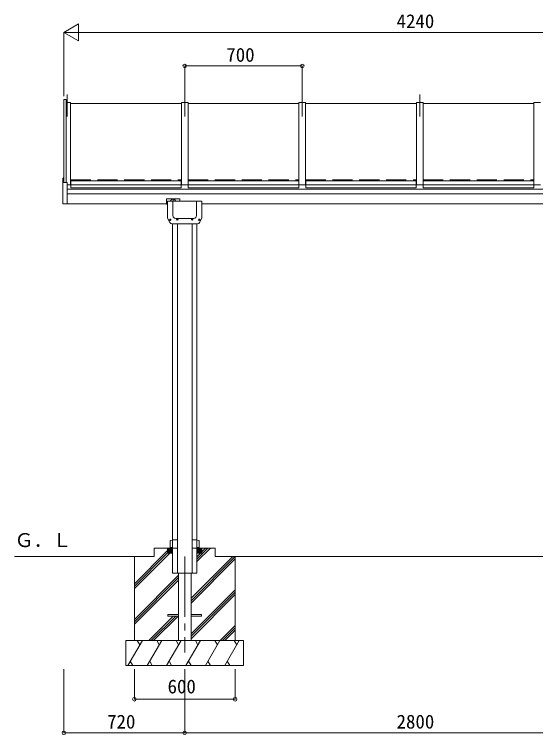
# Model space of a CAD drawing. Units: millimetres, scale not verified. Extents: x -9725 to 10350, y -7066 to 7244.
# Drawn here: x 4855 to 7959, y -3734 to 555 of the extents above; entities that cross this region are included whole.
import ezdxf
from ezdxf.enums import TextEntityAlignment as Align

# ---------------------------------------------------------------- set-up
doc = ezdxf.new("R2010")
doc.units = ezdxf.units.MM
doc.header["$LTSCALE"] = 40
doc.linetypes.add('CHAIN2', pattern=[12, 9, -1, 1, -1])
doc.linetypes.add('DASHED3', pattern=[4, 3, -1])
doc.layers.add('0-2_YKK_ZWAK', color=4, linetype='Continuous', lineweight=9)
doc.layers.add('0-4_YKK_12', color=6, linetype='Continuous', lineweight=9)
doc.styles.add('ＭＳ ゴシック', font='')
doc.styles.get('ＭＳ ゴシック').set_extended_font_data('MS Gothic')

msp = doc.modelspace()

# ---------------------------------------------------------------- linework, layer by layer
at = {"layer": '0-2_YKK_ZWAK'}
for p, q in [((5149.22, 47.58), (5149.22, -445.91)), ((5149.22, 47.58), (5162.22, 47.58)), ((5162.22, -446.59), (5162.22, 47.58)), ((5189.22, 29.18), (5162.22, 29.18)), ((5189.19, 24.18), (5849.19, 24.18)), ((5189.22, 29.18), (5189.22, -460.25)), ((5849.22, -460.25), (5849.22, 29.18)), ((5849.22, 29.18), (5889.22, 29.18)), ((5889.19, 24.18), (6549.19, 24.18)), ((5889.22, -460.25), (5889.22, 29.18)), ((6549.22, -460.25), (6549.22, 29.18)), ((6549.22, 29.18), (6589.22, 29.18)), ((6589.19, 24.18), (7249.19, 24.18)), ((6589.22, -460.25), (6589.22, 29.18)), ((7249.22, -460.25), (7249.22, 29.18)), ((7249.22, 29.18), (7289.22, 29.18)), ((7289.19, 24.18), (7949.19, 24.18)), ((7289.22, -460.25), (7289.22, 29.18)), ((7949.22, -460.25), (7949.22, 29.18)), ((7949.22, 29.18), (7989.22, 29.18)), ((5144.24, -571.72), (5144.24, -420.57)), ((5148.24, -419.41), (5145.19, -419.57)), ((5148.24, -419.41), (5148.24, -445.84)), ((5169.24, -446.94), (5148.24, -445.84)), ((5189.17, -460.25), (5169.22, -460.25)), ((5169.24, -446.94), (5169.24, -573.98)), ((5189.17, -455.18), (5190.17, -455.18)), ((5189.17, -456.72), (5190.17, -456.72)), ((5190.22, -435.3), (5190.22, -477.85)), ((5190.22, -435.3), (5848.22, -435.3)), ((5190.22, -459.28), (5848.22, -459.28)), ((5848.17, -455.18), (5849.17, -455.18)), ((5848.17, -456.72), (5849.17, -456.72)), ((5848.22, -435.3), (5848.22, -477.85)), ((5849.22, -460.25), (5889.22, -460.25)), ((5889.22, -455.2), (5890.22, -455.2)), ((5889.22, -456.74), (5890.22, -456.74)), ((5890.22, -435.3), (5890.22, -477.85)), ((5890.22, -435.3), (6548.22, -435.3)), ((5890.22, -459.28), (6548.22, -459.28)), ((6548.22, -435.3), (6548.22, -477.85)), ((6548.22, -455.2), (6549.22, -455.2)), ((6548.22, -456.74), (6549.22, -456.74)), ((6549.22, -460.25), (6589.22, -460.25)), ((6589.22, -455.2), (6590.22, -455.2)), ((6589.22, -456.74), (6590.22, -456.74)), ((6590.22, -435.3), (6590.22, -477.85)), ((6590.22, -435.3), (7248.22, -435.3)), ((6590.22, -459.28), (7248.22, -459.28)), ((7248.22, -435.3), (7248.22, -477.85)), ((7248.22, -455.2), (7249.22, -455.2)), ((7248.22, -456.74), (7249.22, -456.74)), ((7249.22, -460.25), (7289.22, -460.25)), ((7289.22, -455.2), (7290.22, -455.2)), ((7289.22, -456.74), (7290.22, -456.74)), ((7290.22, -435.3), (7290.22, -477.85)), ((7290.22, -435.3), (7948.22, -435.3)), ((7290.22, -459.28), (7948.22, -459.28)), ((7948.22, -435.3), (7948.22, -477.85)), ((7948.22, -455.2), (7949.22, -455.2)), ((7948.22, -456.74), (7949.22, -456.74)), ((7949.22, -460.25), (7989.22, -460.25)), ((9369.22, -486.13), (5169.24, -486.13)), ((5169.24, -512.99), (9369.22, -512.99)), ((5190.22, -477.85), (5848.22, -477.85)), ((5890.22, -477.85), (6548.22, -477.85)), ((6590.22, -477.85), (7248.22, -477.85)), ((7290.22, -477.85), (7948.22, -477.85)), ((5760.22, -545.63), (5760.22, -575.01)), ((5762.22, -543.63), (5838.22, -543.63)), ((5840.22, -545.63), (5840.22, -557.5)), ((5169.24, -573.98), (5145.19, -572.72)), ((5766.72, -573), (5169.24, -573)), ((5760.22, -575.01), (5766.72, -575.01)), ((5766.72, -557.5), (5766.72, -659)), ((5971.72, -557.5), (5766.72, -557.5)), ((5798.72, -643.68), (5798.72, -557.5)), ((5939.72, -643.68), (5939.72, -557.5)), ((5971.72, -557.5), (5971.72, -659)), ((8566.72, -573), (5971.72, -573)), ((5780.94, -684.99), (5766.72, -659)), ((5781.41, -667.56), (5780.53, -667.56)), ((5784.05, -668.44), (5784.93, -668.44)), ((5815.54, -660.5), (5922.9, -660.5)), ((5823.8, -665.56), (5822.92, -665.56)), ((5826.44, -666.44), (5827.32, -666.44)), ((5912, -665.56), (5911.12, -665.56)), ((5914.64, -666.44), (5915.52, -666.44)), ((5954.4, -667.56), (5953.52, -667.56)), ((5957.04, -668.44), (5957.92, -668.44)), ((5957.5, -684.99), (5971.72, -659)), ((5792.67, -692.5), (5945.72, -692.5)), ((5796.72, -2573), (5796.72, -691.5)), ((5825.72, -2573), (5825.72, -691.5)), ((5912.72, -2623), (5912.72, -692.5)), ((5941.72, -2573), (5941.72, -692.5)), ((5783.22, -2577), (5796.22, -2576.77)), ((5783.22, -2577), (5783.22, -2619)), ((5796.22, -2573), (5825.72, -2573)), ((5796.22, -2573), (5796.22, -2623)), ((5825.72, -2573), (5825.72, -2623)), ((5942.22, -2573), (5912.72, -2573)), ((5912.72, -2573), (5912.72, -2623)), ((5942.22, -2573), (5942.22, -2623)), ((5955.22, -2577), (5942.22, -2576.77)), ((5955.22, -2577), (5955.22, -2619)), ((5569.22, -2835.34), (5766.72, -2637.84)), ((5569.22, -2849.48), (5765.71, -2653)), ((5569.22, -2863.63), (5779.85, -2653)), ((5687.32, -2623), (5796.72, -2623)), ((5687.32, -2623), (5687.32, -2673)), ((5766.72, -2623.3), (5796.42, -2653)), ((5766.72, -2624.71), (5795.01, -2653)), ((5766.72, -2626.13), (5793.59, -2653)), ((5766.72, -2627.54), (5792.18, -2653)), ((5766.72, -2628.95), (5790.76, -2653)), ((5766.72, -2630.37), (5789.35, -2653)), ((5766.72, -2631.78), (5787.94, -2653)), ((5766.72, -2633.2), (5786.52, -2653)), ((5766.72, -2634.61), (5785.11, -2653)), ((5766.72, -2636.03), (5783.69, -2653)), ((5766.72, -2637.44), (5782.28, -2653)), ((5766.72, -2638.85), (5780.86, -2653)), ((5766.72, -2640.27), (5779.45, -2653)), ((5766.72, -2641.68), (5778.04, -2653)), ((5766.72, -2643.1), (5776.62, -2653)), ((5766.72, -2644.51), (5775.21, -2653)), ((5766.72, -2645.92), (5773.79, -2653)), ((5766.72, -2647.34), (5772.38, -2653)), ((5766.72, -2648.75), (5770.96, -2653)), ((5766.72, -2650.17), (5769.55, -2653)), ((5766.72, -2651.58), (5768.14, -2653)), ((5767.83, -2623), (5796.72, -2651.88)), ((5769.25, -2623), (5796.72, -2650.47)), ((5770.66, -2623), (5796.72, -2649.05)), ((5772.08, -2623), (5796.72, -2647.64)), ((5773.49, -2623), (5796.72, -2646.23)), ((5774.91, -2623), (5796.72, -2644.81)), ((5776.32, -2623), (5796.72, -2643.4)), ((5777.73, -2623), (5796.72, -2641.98)), ((5779.15, -2623), (5796.72, -2640.57)), ((5780.56, -2623), (5796.72, -2639.16)), ((5781.98, -2623), (5796.72, -2637.74)), ((5783.22, -2619), (5796.22, -2619.22)), ((5783.39, -2623), (5796.72, -2636.33)), ((5784.81, -2623), (5796.72, -2634.91)), ((5786.22, -2623), (5796.72, -2633.5)), ((5787.63, -2623), (5796.72, -2632.08)), ((5789.05, -2623), (5796.72, -2630.67)), ((5790.46, -2623), (5796.72, -2629.26)), ((5791.88, -2623), (5796.72, -2627.84)), ((5793.29, -2623), (5796.72, -2626.43)), ((5794.7, -2623), (5796.72, -2625.01)), ((5796.12, -2623), (5796.72, -2623.6)), ((5825.72, -2623), (5796.22, -2623)), ((5796.72, -2673), (5796.72, -2623)), ((5825.72, -2673), (5825.72, -2623)), ((5912.72, -2673), (5912.72, -2623)), ((5912.72, -2623), (5942.22, -2623)), ((5941.72, -2673), (5941.72, -2623)), ((6051.12, -2623), (5941.72, -2623)), ((5969.19, -2623), (5941.72, -2650.47)), ((5967.78, -2623), (5941.72, -2649.05)), ((5966.37, -2623), (5941.72, -2647.64)), ((5964.95, -2623), (5941.72, -2646.23)), ((5963.54, -2623), (5941.72, -2644.81)), ((5962.12, -2623), (5941.72, -2643.4)), ((5970.61, -2623), (5941.72, -2651.88)), ((5941.72, -2674.98), (5993.7, -2623)), ((5941.72, -2689.12), (6007.85, -2623)), ((5941.72, -2703.26), (6021.99, -2623)), ((5960.71, -2623), (5941.72, -2641.98)), ((5959.3, -2623), (5941.72, -2640.57)), ((5957.88, -2623), (5941.72, -2639.16)), ((5956.47, -2623), (5941.72, -2637.74)), ((5955.05, -2623), (5941.72, -2636.33)), ((5953.64, -2623), (5941.72, -2634.91)), ((5952.22, -2623), (5941.72, -2633.5)), ((5950.81, -2623), (5941.72, -2632.08)), ((5949.4, -2623), (5941.72, -2630.67)), ((5947.98, -2623), (5941.72, -2629.26)), ((5946.57, -2623), (5941.72, -2627.84)), ((5945.15, -2623), (5941.72, -2626.43)), ((5943.74, -2623), (5941.72, -2625.01)), ((5942.32, -2623), (5941.72, -2623.6)), ((5971.72, -2623.3), (5942.02, -2653)), ((5955.22, -2619), (5942.22, -2619.22)), ((5971.72, -2624.71), (5943.44, -2653)), ((5971.72, -2626.13), (5944.85, -2653)), ((5971.72, -2627.54), (5946.27, -2653)), ((5971.72, -2628.95), (5947.68, -2653)), ((5971.72, -2630.37), (5949.09, -2653)), ((5971.72, -2631.78), (5950.51, -2653)), ((5971.72, -2633.2), (5951.92, -2653)), ((5971.72, -2634.61), (5953.34, -2653)), ((5971.72, -2636.03), (5954.75, -2653)), ((5971.72, -2637.44), (5956.17, -2653)), ((5971.72, -2638.85), (5957.58, -2653)), ((5971.72, -2640.27), (5958.99, -2653)), ((5971.72, -2641.68), (5960.41, -2653)), ((5971.72, -2643.1), (5961.82, -2653)), ((5971.72, -2644.51), (5963.24, -2653)), ((5971.72, -2645.92), (5964.65, -2653)), ((5971.72, -2647.34), (5966.07, -2653)), ((5971.72, -2648.75), (5967.48, -2653)), ((5971.72, -2650.17), (5968.89, -2653)), ((5971.72, -2651.58), (5970.31, -2653)), ((6051.12, -2623), (6051.12, -2673)), ((4854.83, -2673), (5687.32, -2673)), ((5569.22, -2673), (5569.22, -3173)), ((5796.72, -2773), (5796.72, -2673)), ((5825.72, -2773), (5825.72, -2673)), ((5906.72, -2922.11), (6155.83, -2673)), ((5906.72, -2936.25), (6169.98, -2673)), ((5906.72, -2950.39), (6169.22, -2687.89)), ((5912.72, -2773), (5912.72, -2673)), ((6051.12, -2673), (8487.32, -2673)), ((6169.22, -3173), (6169.22, -2673)), ((5569.22, -3047.47), (5831.72, -2784.98)), ((5831.72, -2773), (5831.72, -3173)), ((5906.72, -2773), (5906.72, -3173)), ((5569.22, -3061.61), (5831.72, -2799.12)), ((5569.22, -3075.76), (5831.72, -2813.26)), ((5906.72, -3134.24), (6169.22, -2871.74)), ((5906.72, -3148.38), (6169.22, -2885.88)), ((5906.72, -3162.52), (6169.22, -2900.02)), ((5655.83, -3173), (5801.33, -3027.5)), ((5669.97, -3173), (5815.47, -3027.5)), ((5684.12, -3173), (5829.62, -3027.5)), ((5831.72, -3018.5), (5769.22, -3018.5)), ((5769.22, -3018.5), (5769.22, -3027.5)), ((5831.72, -3027.5), (5769.22, -3027.5)), ((5969.22, -3018.5), (5906.72, -3018.5)), ((5969.22, -3027.5), (5906.72, -3027.5)), ((5969.22, -3018.5), (5969.22, -3027.5)), ((6080.1, -3173), (6169.22, -3083.87)), ((6094.24, -3173), (6169.22, -3098.01)), ((6108.38, -3173), (6169.22, -3112.15)), ((5519.22, -3173), (6219.22, -3173)), ((5519.22, -3173), (5519.22, -3323)), ((5530.3, -3322.99), (5616.9, -3173)), ((5601.9, -3198.98), (5586.9, -3173)), ((5645.77, -3322.99), (5732.37, -3173)), ((5717.37, -3198.98), (5702.37, -3172.99)), ((5761.24, -3322.99), (5847.84, -3173)), ((5832.84, -3198.98), (5817.84, -3173)), ((5906.72, -3173), (5831.72, -3173)), ((5876.71, -3323), (5963.31, -3173)), ((5948.31, -3198.98), (5933.31, -3173)), ((5992.18, -3323), (6078.78, -3173)), ((6063.78, -3198.98), (6048.78, -3172.99)), ((6107.65, -3323), (6194.25, -3173)), ((6179.25, -3198.98), (6164.25, -3173)), ((6219.22, -3173), (6219.22, -3323)), ((5545.3, -3297.02), (5560.3, -3322.99)), ((5660.77, -3297.02), (5675.77, -3322.99)), ((5776.24, -3297.02), (5791.24, -3322.99)), ((5891.71, -3297.01), (5906.71, -3323)), ((6007.18, -3297.02), (6022.18, -3323)), ((6122.65, -3297.02), (6137.65, -3323)), ((6219.22, -3323), (5519.22, -3323))]:
    msp.add_line(p, q, dxfattribs=at)
at = {"layer": '0-2_YKK_ZWAK', "linetype": 'CHAIN2'}
for p, q in [((5169.22, 76.94), (5169.22, -53.39)), ((5869.22, 76.94), (5869.22, -53.39)), ((6569.22, 76.94), (6569.22, -53.39)), ((7269.22, 76.94), (7269.22, -53.39)), ((5800.22, -541.42), (5800.22, -552.53)), ((5869.22, -2673), (5869.22, -3244.98))]:
    msp.add_line(p, q, dxfattribs=at)
at = {"layer": '0-2_YKK_ZWAK', "linetype": 'DASHED3'}
for p, q in [((5189.17, -430.03), (5849.17, -430.03)), ((5889.22, -430.05), (6549.22, -430.05)), ((6589.22, -430.05), (7249.22, -430.05)), ((7289.22, -430.05), (7949.22, -430.05))]:
    msp.add_line(p, q, dxfattribs=at)
at = {"layer": '0-2_YKK_ZWAK'}
for points in [[(5783.17, -557.5), (5783.21, -557.45), (5783.25, -557.4), (5783.29, -557.35), (5783.32, -557.3), (5783.36, -557.25), (5783.4, -557.2), (5783.44, -557.15), (5783.47, -557.1), (5783.51, -557.05), (5783.55, -557), (5783.59, -556.95), (5783.62, -556.9), (5783.66, -556.85), (5783.7, -556.8), (5783.77, -556.7), (5783.84, -556.61), (5783.92, -556.51), (5783.99, -556.42), (5784.06, -556.32), (5784.14, -556.23), (5784.21, -556.13), (5784.28, -556.04), (5784.36, -555.95), (5784.43, -555.85), (5784.51, -555.76), (5784.58, -555.66), (5784.66, -555.57), (5784.73, -555.48), (5784.81, -555.37), (5784.9, -555.27), (5784.98, -555.16), (5785.06, -555.06), (5785.15, -554.96), (5785.23, -554.86), (5785.31, -554.75), (5785.4, -554.65), (5785.48, -554.55), (5785.57, -554.44), (5785.65, -554.34)], [(5785.65, -554.34), (5785.73, -554.24), (5785.82, -554.14), (5785.9, -554.03), (5786, -553.92), (5786.1, -553.81), (5786.19, -553.69), (5786.29, -553.58), (5786.38, -553.46), (5786.48, -553.35), (5786.58, -553.24), (5786.67, -553.13), (5786.77, -553.01), (5786.87, -552.9), (5786.97, -552.79), (5787.06, -552.67), (5787.16, -552.56), (5787.26, -552.45), (5787.37, -552.32), (5787.49, -552.2), (5787.6, -552.07), (5787.71, -551.94), (5787.83, -551.82), (5787.94, -551.69), (5788.05, -551.56), (5788.17, -551.44), (5788.28, -551.31), (5788.4, -551.19), (5788.51, -551.06), (5788.63, -550.94), (5788.75, -550.82), (5788.86, -550.69), (5789, -550.55), (5789.14, -550.4), (5789.28, -550.26), (5789.42, -550.11), (5789.56, -549.97), (5789.7, -549.83), (5789.84, -549.69), (5789.98, -549.55)], [(5789.98, -549.55), (5790.13, -549.41), (5790.27, -549.27), (5790.41, -549.13), (5790.55, -548.99), (5790.7, -548.85), (5790.84, -548.71), (5791.02, -548.54), (5791.21, -548.37), (5791.39, -548.2), (5791.57, -548.03), (5791.76, -547.86), (5791.95, -547.69), (5792.14, -547.53), (5792.33, -547.36), (5792.52, -547.2), (5792.71, -547.04), (5792.91, -546.88), (5793.11, -546.72), (5793.31, -546.56), (5793.51, -546.4), (5793.94, -546.09), (5794.38, -545.78), (5794.83, -545.48), (5795.29, -545.2), (5795.76, -544.93), (5796.24, -544.69), (5796.72, -544.46), (5797.21, -544.25), (5797.7, -544.07), (5798.2, -543.92), (5798.7, -543.8), (5799.21, -543.7), (5799.71, -543.65), (5800.22, -543.63), (5800.73, -543.65), (5801.24, -543.7), (5801.74, -543.8), (5802.24, -543.92), (5802.74, -544.07)], [(5802.74, -544.07), (5803.24, -544.25), (5803.72, -544.46), (5804.21, -544.69), (5804.68, -544.93), (5805.15, -545.2), (5805.61, -545.48), (5806.06, -545.78), (5806.5, -546.09), (5806.93, -546.4), (5807.13, -546.56), (5807.34, -546.72), (5807.53, -546.88), (5807.73, -547.04), (5807.93, -547.2), (5808.12, -547.36), (5808.31, -547.53), (5808.5, -547.69), (5808.68, -547.86), (5808.87, -548.03), (5809.05, -548.2), (5809.24, -548.37), (5809.42, -548.54), (5809.6, -548.71), (5809.75, -548.85), (5809.89, -548.99), (5810.03, -549.13), (5810.18, -549.27), (5810.32, -549.41), (5810.46, -549.55), (5810.6, -549.69), (5810.74, -549.83), (5810.88, -549.97), (5811.02, -550.11), (5811.16, -550.26), (5811.3, -550.4), (5811.44, -550.55), (5811.58, -550.69), (5811.7, -550.82), (5811.81, -550.94)], [(5811.81, -550.94), (5811.93, -551.06), (5812.05, -551.19), (5812.16, -551.31), (5812.28, -551.44), (5812.39, -551.56), (5812.5, -551.69), (5812.62, -551.82), (5812.73, -551.94), (5812.85, -552.07), (5812.96, -552.2), (5813.07, -552.32), (5813.18, -552.45), (5813.28, -552.56), (5813.38, -552.67), (5813.48, -552.79), (5813.58, -552.9), (5813.67, -553.01), (5813.77, -553.12), (5813.87, -553.24), (5813.96, -553.35), (5814.06, -553.46), (5814.16, -553.58), (5814.25, -553.69), (5814.35, -553.81), (5814.44, -553.92), (5814.54, -554.03), (5814.62, -554.14), (5814.71, -554.24), (5814.79, -554.34), (5814.88, -554.44), (5814.96, -554.55), (5815.05, -554.65), (5815.13, -554.75), (5815.21, -554.85), (5815.3, -554.96), (5815.38, -555.06), (5815.47, -555.16), (5815.55, -555.27), (5815.63, -555.37)], [(5815.63, -555.37), (5815.71, -555.48), (5815.79, -555.57), (5815.86, -555.66), (5815.94, -555.76), (5816.01, -555.85), (5816.09, -555.95), (5816.16, -556.04), (5816.23, -556.13), (5816.31, -556.23), (5816.38, -556.32), (5816.45, -556.42), (5816.53, -556.51), (5816.6, -556.61), (5816.67, -556.7), (5816.74, -556.8), (5816.78, -556.85), (5816.82, -556.9), (5816.86, -556.95), (5816.9, -557), (5816.93, -557.05), (5816.97, -557.1), (5817.01, -557.15), (5817.05, -557.2), (5817.08, -557.25), (5817.12, -557.3), (5817.16, -557.35), (5817.2, -557.4), (5817.23, -557.45), (5817.27, -557.5)], [(5780.53, -667.56), (5780.53, -668.44), (5781.41, -668.44)], [(5783.17, -666.68), (5783.17, -665.8), (5782.29, -665.8), (5782.29, -666.68)], [(5782.29, -669.32), (5782.29, -670.2), (5783.17, -670.2), (5783.17, -669.32)], [(5784.93, -668.44), (5784.93, -667.56), (5784.05, -667.56)], [(5822.92, -665.56), (5822.92, -666.44), (5823.8, -666.44)], [(5825.56, -664.68), (5825.56, -663.8), (5824.68, -663.8), (5824.68, -664.68)], [(5824.68, -667.32), (5824.68, -668.2), (5825.56, -668.2), (5825.56, -667.32)], [(5827.32, -666.44), (5827.32, -665.56), (5826.44, -665.56)], [(5911.12, -665.56), (5911.12, -666.44), (5912, -666.44)], [(5913.76, -664.68), (5913.76, -663.8), (5912.88, -663.8), (5912.88, -664.68)], [(5912.88, -667.32), (5912.88, -668.2), (5913.76, -668.2), (5913.76, -667.32)], [(5915.52, -666.44), (5915.52, -665.56), (5914.64, -665.56)], [(5953.52, -667.56), (5953.52, -668.44), (5954.4, -668.44)], [(5956.16, -666.68), (5956.16, -665.8), (5955.28, -665.8), (5955.28, -666.68)], [(5955.28, -669.32), (5955.28, -670.2), (5956.16, -670.2), (5956.16, -669.32)], [(5957.92, -668.44), (5957.92, -667.56), (5957.04, -667.56)], [(5796.22, -2579.02), (5796.24, -2579.35), (5796.26, -2579.68), (5796.28, -2580.01), (5796.3, -2580.35), (5796.32, -2580.68), (5796.34, -2581.01), (5796.36, -2581.34), (5796.38, -2581.67), (5796.4, -2582.01), (5796.43, -2582.34), (5796.45, -2582.67), (5796.48, -2583), (5796.5, -2583.33), (5796.53, -2583.67), (5796.56, -2584.02), (5796.6, -2584.37), (5796.63, -2584.72), (5796.67, -2585.07), (5796.7, -2585.43), (5796.74, -2585.78), (5796.77, -2586.13), (5796.81, -2586.48), (5796.85, -2586.83), (5796.88, -2587.19), (5796.92, -2587.54), (5796.95, -2587.89), (5796.99, -2588.24), (5797.02, -2588.59), (5797.08, -2589.26), (5797.13, -2589.93), (5797.17, -2590.6), (5797.22, -2591.27), (5797.25, -2591.95), (5797.29, -2592.62), (5797.32, -2593.29), (5797.35, -2593.96), (5797.37, -2594.63), (5797.4, -2595.31), (5797.42, -2595.98)], [(5796.22, -2616.98), (5796.24, -2616.64), (5796.26, -2616.31), (5796.28, -2615.98), (5796.3, -2615.65), (5796.32, -2615.31), (5796.34, -2614.98), (5796.36, -2614.65), (5796.38, -2614.32), (5796.4, -2613.99), (5796.43, -2613.65), (5796.45, -2613.32), (5796.48, -2612.99), (5796.5, -2612.66), (5796.53, -2612.33), (5796.56, -2611.97), (5796.6, -2611.62), (5796.63, -2611.27), (5796.67, -2610.92), (5796.7, -2610.57), (5796.74, -2610.21), (5796.77, -2609.86), (5796.81, -2609.51), (5796.85, -2609.16), (5796.88, -2608.81), (5796.92, -2608.45), (5796.95, -2608.1), (5796.99, -2607.75), (5797.02, -2607.4), (5797.08, -2606.73), (5797.13, -2606.06), (5797.17, -2605.39), (5797.22, -2604.72), (5797.25, -2604.05), (5797.29, -2603.37), (5797.32, -2602.7), (5797.35, -2602.03), (5797.37, -2601.36), (5797.4, -2600.69), (5797.42, -2600.01)], [(5797.42, -2595.98), (5797.44, -2596.65), (5797.46, -2597.32), (5797.48, -2598)], [(5797.42, -2600.01), (5797.44, -2599.34), (5797.46, -2598.67), (5797.48, -2598)], [(5941.03, -2595.98), (5941, -2596.65), (5940.98, -2597.32), (5940.97, -2598)], [(5941.03, -2600.01), (5941, -2599.34), (5940.98, -2598.67), (5940.97, -2598)], [(5942.22, -2579.02), (5942.2, -2579.35), (5942.18, -2579.68), (5942.17, -2580.01), (5942.15, -2580.35), (5942.13, -2580.68), (5942.11, -2581.01), (5942.08, -2581.34), (5942.06, -2581.67), (5942.04, -2582.01), (5942.02, -2582.34), (5941.99, -2582.67), (5941.97, -2583), (5941.94, -2583.33), (5941.91, -2583.67), (5941.88, -2584.02), (5941.85, -2584.37), (5941.81, -2584.72), (5941.78, -2585.07), (5941.74, -2585.43), (5941.71, -2585.78), (5941.67, -2586.13), (5941.63, -2586.48), (5941.6, -2586.83), (5941.56, -2587.19), (5941.52, -2587.54), (5941.49, -2587.89), (5941.46, -2588.24), (5941.42, -2588.59), (5941.37, -2589.26), (5941.32, -2589.93), (5941.27, -2590.6), (5941.23, -2591.27), (5941.19, -2591.95), (5941.16, -2592.62), (5941.12, -2593.29), (5941.1, -2593.96), (5941.07, -2594.63), (5941.05, -2595.31), (5941.03, -2595.98)], [(5942.22, -2616.98), (5942.2, -2616.64), (5942.18, -2616.31), (5942.17, -2615.98), (5942.15, -2615.65), (5942.13, -2615.31), (5942.11, -2614.98), (5942.08, -2614.65), (5942.06, -2614.32), (5942.04, -2613.99), (5942.02, -2613.65), (5941.99, -2613.32), (5941.97, -2612.99), (5941.94, -2612.66), (5941.91, -2612.33), (5941.88, -2611.97), (5941.85, -2611.62), (5941.81, -2611.27), (5941.78, -2610.92), (5941.74, -2610.57), (5941.71, -2610.21), (5941.67, -2609.86), (5941.63, -2609.51), (5941.6, -2609.16), (5941.56, -2608.81), (5941.52, -2608.45), (5941.49, -2608.1), (5941.46, -2607.75), (5941.42, -2607.4), (5941.37, -2606.73), (5941.32, -2606.06), (5941.27, -2605.39), (5941.23, -2604.72), (5941.19, -2604.05), (5941.16, -2603.37), (5941.12, -2602.7), (5941.1, -2602.03), (5941.07, -2601.36), (5941.05, -2600.69), (5941.03, -2600.01)], [(5766.72, -2623), (5766.72, -2653), (5796.72, -2653)], [(5971.72, -2623), (5971.72, -2653), (5941.72, -2653)], [(5796.72, -2773), (5941.72, -2773), (5941.72, -2673)]]:
    msp.add_lwpolyline(points, dxfattribs=at)
for centre, radius in [((5782.73, -668), 4.25), ((5782.73, -668), 4), ((5825.12, -666), 4.25), ((5825.12, -666), 4), ((5913.32, -666), 4.25), ((5913.32, -666), 4), ((5955.72, -668), 4.25), ((5955.72, -668), 4)]:
    msp.add_circle(centre, radius, dxfattribs=at)
for centre, radius, start, end in [((5145.24, -420.57), 1, 92.9996, 179.9996), ((5762.22, -545.63), 2, 90.0004, 180.0004), ((5838.22, -545.63), 2, 0.0004, 90.0004), ((5145.24, -571.72), 1, 179.9996, 266.9996), ((5792.72, -679.5), 13, 205, 269.77318), ((5781.41, -666.68), 0.88, 270, 0), ((5781.41, -669.32), 0.88, 0, 90), ((5784.05, -666.68), 0.88, 180, 270), ((5784.05, -669.32), 0.88, 90, 180), ((5815.54, -643.68), 16.82, 179.99998, 270), ((5823.8, -664.68), 0.88, 270, 0), ((5823.8, -667.32), 0.88, 0, 90), ((5826.44, -664.68), 0.88, 180, 270), ((5826.44, -667.32), 0.88, 90, 180), ((5912, -664.68), 0.88, 270, 0), ((5912, -667.32), 0.88, 0, 90), ((5914.64, -664.68), 0.88, 180, 270), ((5914.64, -667.32), 0.88, 90, 180), ((5922.9, -643.68), 16.82, 270, 0), ((5945.72, -679.5), 13, 270, 335), ((5954.4, -666.68), 0.88, 270, 0), ((5954.4, -669.32), 0.88, 0, 90), ((5957.04, -666.68), 0.88, 180, 270), ((5957.04, -669.32), 0.88, 90, 180)]:
    msp.add_arc(centre, radius, start, end, dxfattribs=at)
for centre, end_param in [((5769.22, -570.86), 6.3582766), ((5769.22, -571.3), 7.4163599)]:
    msp.add_ellipse(centre, major_axis=(-5.9, 0), ratio=0.500011, start_param=5.1500107, end_param=end_param, dxfattribs=at)
at = {"layer": '0-4_YKK_12'}
for p, q in [((5149.22, 447.58), (5235.82, 497.58)), ((5235.82, 397.58), (5235.82, 497.58)), ((5149.22, 68.58), (5149.22, 448.58)), ((5149.22, 447.58), (5235.82, 397.58)), ((5149.22, 447.58), (5322.43, 447.58)), ((9289.22, 447.58), (5249.22, 447.58)), ((5869.22, 68.58), (5869.22, 248.58)), ((6569.22, 247.58), (5869.22, 247.58)), ((6569.22, 68.58), (6569.22, 248.58)), ((5149.22, -3344), (5149.22, -3724)), ((5569.22, -3344), (5569.22, -3524)), ((5869.22, -3344), (5869.22, -3724)), ((5869.22, -3344), (5869.22, -3724)), ((6169.22, -3344), (6169.22, -3524)), ((6169.22, -3523), (5569.22, -3523)), ((5149.22, -3723), (5869.22, -3723)), ((8669.22, -3723), (5869.22, -3723))]:
    msp.add_line(p, q, dxfattribs=at)
for centre in [(5869.22, 247.58), (6569.22, 247.58), (5569.22, -3523), (6169.22, -3523), (5149.22, -3723), (5869.22, -3723), (5869.22, -3723)]:
    msp.add_circle(centre, 10.62, dxfattribs=at)

# ---------------------------------------------------------------- texts
at = {"layer": '0-2_YKK_ZWAK', "style": 'ＭＳ ゴシック'}
msp.add_text('Ｇ．Ｌ', height=83.09, dxfattribs=at).set_placement((4855.62, -2642), align=Align.BOTTOM_LEFT)
at = {"layer": '0-4_YKK_12', "style": 'ＭＳ ゴシック'}
for s, p in [('4240', (7131.22, 448.38)), ('700', (6117.22, 248.18)), ('600', (5767.22, -3513)), ('720', (5407.22, -3722.4)), ('2800', (7131.22, -3722.4))]:
    msp.add_text(s, height=82.48, dxfattribs=at).set_placement(p, align=Align.BOTTOM_LEFT)

doc.saveas('drawing.dxf')
